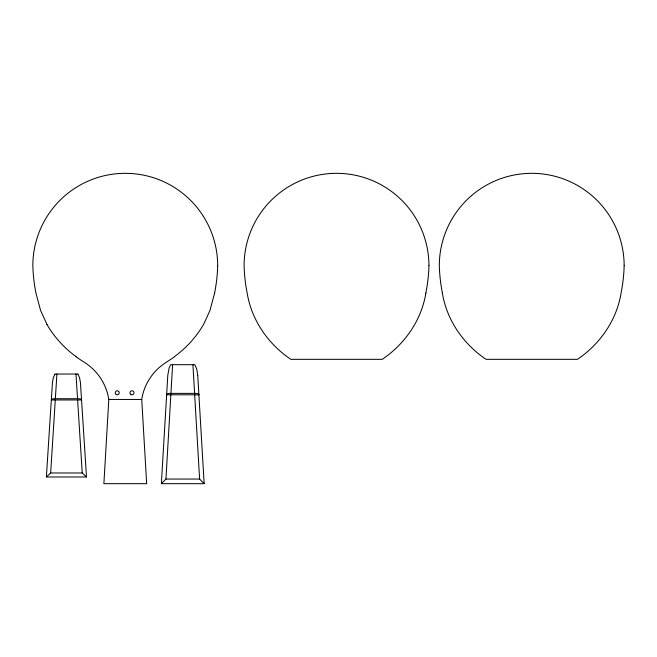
<?xml version="1.0" encoding="UTF-8"?>
<svg xmlns="http://www.w3.org/2000/svg" width="657" height="657" viewBox="0 0 657 657"><rect width="100%" height="100%" fill="white"/><g stroke="black" fill="none" stroke-linecap="round" stroke-linejoin="round"><path stroke-width="0.99" d="M75.982 356.784L83.48 361.81A53.48 53.48 0 0 1 108.807 399.448L103.88 483.675L146.667 483.675L141.731 399.448A53.48 53.48 0 0 1 167.067 361.81L174.557 356.784M172.61 364.684L165.934 479.052L161.499 483.552M56.913 374.038L50.663 472.983L46.54 476.851M214.617 293.055L209.944 310.498L203.842 323.942A104.57 104.57 0 0 1 174.442 356.62M425.867 293.055C421.523 320.107 404.786 344.186 382.202 359.338L290.846 359.338C268.253 344.186 251.516 320.107 247.172 293.055A166.114 166.114 0 0 1 244.084 265.724A92.423 92.423 0 0 1 336.524 173.325A92.423 92.423 0 0 1 428.939 265.724M54.859 374.211L53.291 377.832L52.437 382.686L46.384 476.99L86.494 476.99L80.45 382.744L79.579 377.775L78.019 374.211M198.89 394.8L166.64 394.8A4.172 1.749 4 0 1 170.902 393.395L194.62 393.371A4.172 1.749 -4 0 1 198.948 394.791M54.983 374.038L77.896 374.038M108.807 399.448L141.731 399.448M50.663 472.983L82.224 472.983L86.338 476.851M165.934 479.052L199.597 479.052L204.031 483.552M46.992 324.451L40.594 310.498L35.921 293.055A166.114 166.114 0 0 1 32.834 265.724A92.423 92.423 0 0 1 125.273 173.325A92.423 92.423 0 0 1 217.689 265.724M442.383 293.055C446.727 320.107 463.464 344.186 486.049 359.338L577.413 359.338C599.997 344.186 616.734 320.107 621.079 293.055A166.114 166.114 0 0 0 624.166 265.74M197.741 375.443L196.739 369.078L194.842 364.684L170.689 364.684L169.145 367.887L167.798 375.188L161.367 483.675L204.155 483.675L197.749 375.508M75.974 374.038L82.224 472.983M192.92 364.684L199.597 479.052M76.097 356.628A104.718 104.718 0 0 1 46.951 324.476M217.705 265.74A166.114 166.114 0 0 1 214.601 293.055M428.964 265.74A166.114 166.114 0 0 1 425.851 293.055M624.15 265.724A92.423 92.423 0 0 0 531.727 173.325A92.423 92.423 0 0 0 439.311 265.724A166.114 166.114 0 0 0 442.399 293.055M81.542 399.965L51.336 399.965A4.008 1.486 3.7 0 1 55.328 398.725L77.559 398.725A4.008 1.486 -3.7 0 1 81.558 399.965M130.957 394.496A2.004 2.004 0 0 0 133.962 392.763A2.004 2.004 0 0 0 130.957 391.022A2.004 2.004 0 0 0 130.957 394.496M116.248 394.496A2.004 2.004 0 0 0 119.254 392.763A2.004 2.004 0 0 0 116.248 391.022A2.004 2.004 0 0 0 116.248 394.496"/></g></svg>
